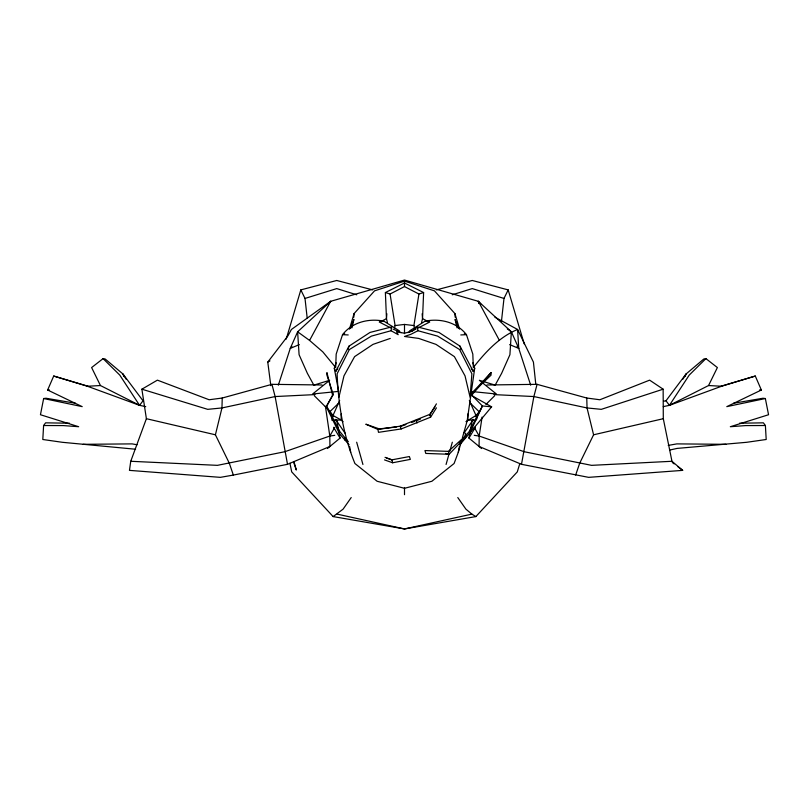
<?xml version="1.0" encoding="UTF-8"?>
<svg xmlns="http://www.w3.org/2000/svg" width="809" height="809" viewBox="0 0 809 809"><rect width="100%" height="100%" fill="white"/><g stroke="black" fill="none" stroke-linecap="round" stroke-linejoin="round"><path stroke-width="1.21" d="M341.176 413.975L341.176 420.023L343.056 421.661M345.079 440.248L345.099 437.922L339.911 431.682L326.583 405.966L333.197 394.216L326.937 375.174L326.937 372.636L332.651 395.449L326.351 406.816L339.446 433.664L349.114 444.788M482.093 417.06L479.191 436.051L479.07 446.467L521.492 464.315L588.639 477.35L682.685 470.373L671.966 461.282L663.299 418.698L663.147 389.19L649.637 380.149L599.863 399.757L586.768 398.028L537.075 384.336L486.917 384.983M322.083 384.983L271.925 384.336L222.232 398.028L221.959 407.948L215.416 434.797L229.301 463.203L233.356 475.075L287.508 464.315L329.93 446.467L329.809 436.051L325.41 406.229M335.684 367.589L336.18 354.12L342.531 334.673C352.319 322.134 368.671 318.17 383.82 321.133L399.424 330.881M387.45 322.72L386.469 318.655L385.387 292.545L404.5 282.988L423.613 292.545L422.531 318.655L421.55 322.72M69.483 423.218L45.607 422.834L43.605 425.514L42.806 439.499L62.364 442.301L135.568 449.238M353.826 317.219L354.059 313.609L374.557 290.846L404.5 281.138L434.443 290.846L454.941 313.609L459.552 329.142M386.844 313.74L386.469 318.655L380.978 321.486M501.428 321.557L503.987 298.44L508.183 289.895L472.254 280.48L436.324 289.895M222.232 398.028L209.137 399.757L157.401 380.149L141.878 389.19L146.389 418.698L130.745 461.282L129.46 470.373L220.361 477.35L233.356 475.075M414.532 327.938L413.915 325.562L418.931 294.021L423.613 292.545M472.881 362.786L474.701 368.277L467.157 420.923L462.384 437.811M461.696 440.227L458.288 452.292L454.092 463.506L431.875 481.264L404.5 488.292L377.125 481.264L354.908 463.506C343.228 434.999 338.334 404.46 337.11 373.798L349.367 349.559L371.371 336.119L391.071 330.729L391.718 326.897L370.026 332.428L349.003 346.141L335.695 371.473L334.299 368.277L336.119 362.786M481.547 448.51L468.947 438.094L472.314 419.881M458.288 452.292L459.381 446.528M75.439 403.236L46.012 398.25L43.646 398.534L40.45 414.734L78.675 426.717L63.355 425.585L43.605 425.514M521.492 464.315L533.879 396.552L537.075 384.336M351.986 327.817L353.897 319.424L350.469 328.494M464.942 436.375L466.328 436.182L449.137 454.284L425.797 453.424L424.947 450.562L448.408 451.371L464.942 436.375L465.66 433.199M338.91 397.28L343.977 375.851L354.605 356.627L373 344.381L390.282 338.425M333.015 415.472L331.892 420.195L341.176 420.023L333.015 415.472L339.659 400.506M394.468 327.938L395.085 325.562L390.069 294.021L385.387 292.545M326.351 406.816L326.583 405.966M446.072 464.477L449.035 453.93M449.693 451.584L452.332 442.21M286.224 339.102L300.817 289.895L336.746 280.48L372.676 289.895M349.448 329.142L354.059 313.609M347.971 349.589L349.003 346.141M519.823 463.547L517.285 471.89L475.864 516.577L404.5 528.944L333.136 516.577L291.715 471.89L289.935 463.254M278.316 385.195L290.269 348.366L297.631 331.801L330.659 301.312L404.5 280.056L478.341 301.312L511.369 331.801L518.731 348.366L530.684 385.195M575.644 475.075L579.699 463.203L593.584 434.797L587.041 407.948L586.768 398.028M685.203 376.367L686.042 374.001L703.79 359.024L705.913 358.62L717.381 367.559L708.553 385.539L669.427 405.339L663.269 406.624M43.646 398.534L82.205 406.644L47.63 390.019L53.707 376.043L87.423 386.247L139.573 405.339L145.731 406.624M471.273 368.479L473.305 371.473L474.701 368.277M332.651 395.449L333.197 394.216M469.554 433.664L482.417 405.966L470.919 394.216L491.043 372.636L491.043 375.174L470.919 394.216L471.465 395.449L491.629 406.816L459.886 444.788M335.422 367.205L322.831 351.895L309.574 340.427L330.659 301.312L291.402 329.485L288.105 335.593L267.769 362.098L270.833 385.691M130.745 461.282L217.439 465.347L284.839 451.715L329.809 436.051L334.744 427.364M468.947 438.094L475.379 427.294M682.816 379.239L686.042 374.001L665.989 400.789L663.532 401.244M436.425 403.873L429.417 415.341L434.969 406.927M396.541 426.99L379.279 428.881L365.82 424.199L377.914 429.437L378.501 432.34L401.163 428.952L430.6 417.181L436.445 407.837M665.989 400.789L669.427 405.339L689.228 375.083L705.913 358.62M335.695 371.473L337.727 368.479M463.84 433.321L473.417 419.406M475.47 416.423L480.647 409.708M351.217 497.545L343.117 509.124L333.136 516.577M139.573 405.339L143.011 400.789L122.958 374.001L105.21 359.024L103.087 358.62L91.619 367.559L100.447 385.539L139.573 405.339L119.772 375.083L103.087 358.62M473.578 367.205C485.44 352.087 499.487 336.817 517.598 329.485L533.424 362.098L535.791 384.275M291.877 346.485L290.269 348.366L299.35 344.624M328.232 304.144L330.659 301.312M471.465 395.449L491.043 372.636M460.675 441.663L469.089 431.682L482.417 405.966L491.629 406.816M485.896 404.48L494.653 395.753M333.53 416.423L330.112 411.447L338.991 402.872M459.33 442.806L466.328 436.182M465.944 421.661L475.985 415.472L469.341 400.506M473.305 371.473L459.997 346.141L438.974 332.428L417.282 326.897L412.297 331.184L404.5 333.217L396.531 331.801L398.19 334.693L391.071 330.729M327.453 448.51L340.053 438.094L336.686 419.881M409.576 330.881L425.18 321.133C440.329 318.17 456.68 322.134 466.469 334.673L472.82 354.12L473.316 367.589M267.769 362.098L269.953 360.875M390.069 294.021L404.5 286.568L418.931 294.021M418.051 328.009L429.731 322.022L425.18 321.133L429.215 320.981M417.929 330.729L410.881 334.319L404.5 336.473L418.718 338.425L436 344.381L454.395 356.627L465.023 375.851L470.09 397.28L471.89 373.798L459.633 349.559L437.629 336.119L417.929 330.729L417.282 326.897M669.427 405.339L721.577 386.247L755.293 376.043L761.37 390.019L726.795 406.644L765.354 398.534L768.55 414.734L730.325 426.717L745.645 425.585L765.395 425.514L766.194 439.499L746.636 442.301L677.072 448.408L669.791 450.057M407.847 332.62L415.927 329.101M379.279 428.881L377.914 429.437L400.192 426.181L429.882 414.329L430.6 417.181M417.12 420.437L420.468 419.052M344.664 333.844L342.531 334.673L348.214 334.946M400.243 426.586L405.875 424.553M411.498 422.52L414.875 421.307M755.293 376.043L720.991 386.227M663.147 389.19L601.299 409.344L587.041 407.948L533.879 396.552L493.965 394.6M452.271 294.789L472.254 288.591L503.987 298.44M307.167 317.917L305.013 298.44L336.746 288.591L356.729 294.789M593.584 434.797L663.299 418.698M475.864 516.577L471.89 514.12L404.5 528.944L337.11 514.12M384.508 459.896L392.618 462.768L410.335 459.381L409.364 456.549L392.031 459.815L385.044 457.338M668.244 445.405L676.85 443.888L725.906 444.313M329.809 436.051L334.744 435.333M733.561 403.236L762.988 398.25L765.354 398.534M395.085 325.562L404.5 324.429L413.915 325.562M47.63 390.019L49.288 389.817M338.658 391.374L312.598 394.013L329.647 380.291L313.841 385.124L307.38 373.343L299.087 354.716L297.631 331.801L309.574 340.427M87.423 386.247L100.447 385.539M460.786 334.946L466.469 334.673L464.336 333.844M315.035 394.6L275.121 396.552L221.959 407.948L207.701 409.344L141.878 389.19M671.966 461.282L591.561 465.347L524.161 451.715L479.191 436.051L474.256 435.333M83.094 444.313L132.15 443.888L137.065 444.758M475.945 420.174L467.824 420.023L467.824 413.975M739.517 423.218L763.393 422.834L765.395 425.514M379.785 320.981L383.82 321.133L379.269 322.022L390.949 328.009M445.506 453.444L449.137 454.284L448.408 451.371M708.553 385.539L721.577 386.247M470.342 391.374L496.402 394.013L479.353 380.291L495.159 385.124L501.62 373.343L509.913 354.716L511.369 331.801L507.294 328.869M759.712 389.817L761.37 390.019M146.389 418.698L215.416 434.797M88.009 386.227L53.707 376.043M386.662 458.086L392.274 460.038M509.65 344.624L518.731 348.366L517.598 329.485L494.916 317.199M393.073 329.101L401.153 332.62M428.022 321.486L422.531 318.655L422.156 313.74M672.269 462.445L674.16 463.881M677.952 466.763L682.685 470.373M471.89 514.12L465.883 509.124L457.783 497.545M470.009 402.872L478.888 411.447M314.347 395.753L330.112 411.447M345.099 437.922L348.325 441.663M478.756 303.517L478.341 301.312L480.768 304.144M517.123 346.485L518.731 348.366M335.583 419.406L345.16 433.321M126.184 379.239L122.958 374.001L123.797 376.367M333.621 427.294L340.053 438.094M474.256 427.364L479.191 436.051M478.341 301.312L499.426 340.427M300.817 289.895L305.013 298.44M458.531 328.494L455.103 319.424L457.014 327.817M400.192 426.181L401.163 428.952M293.495 461.797L296.316 470.029L294.294 462.819M459.997 346.141L461.029 349.589M416.2 420.184L417.05 423.006M508.183 289.895L524.202 343.906M356.668 442.21L362.928 464.477M271.925 384.336L275.121 396.552L287.508 464.315M475.985 415.472L476.825 419.011M392.031 459.815L392.618 462.768M349.619 446.528L350.712 452.292M334.299 368.277L338.577 391.091M454.941 313.609L455.174 317.219M404.5 281.138L404.5 286.568M404.5 324.429L404.5 333.652M404.5 487.483L404.5 494.693"/></g></svg>
